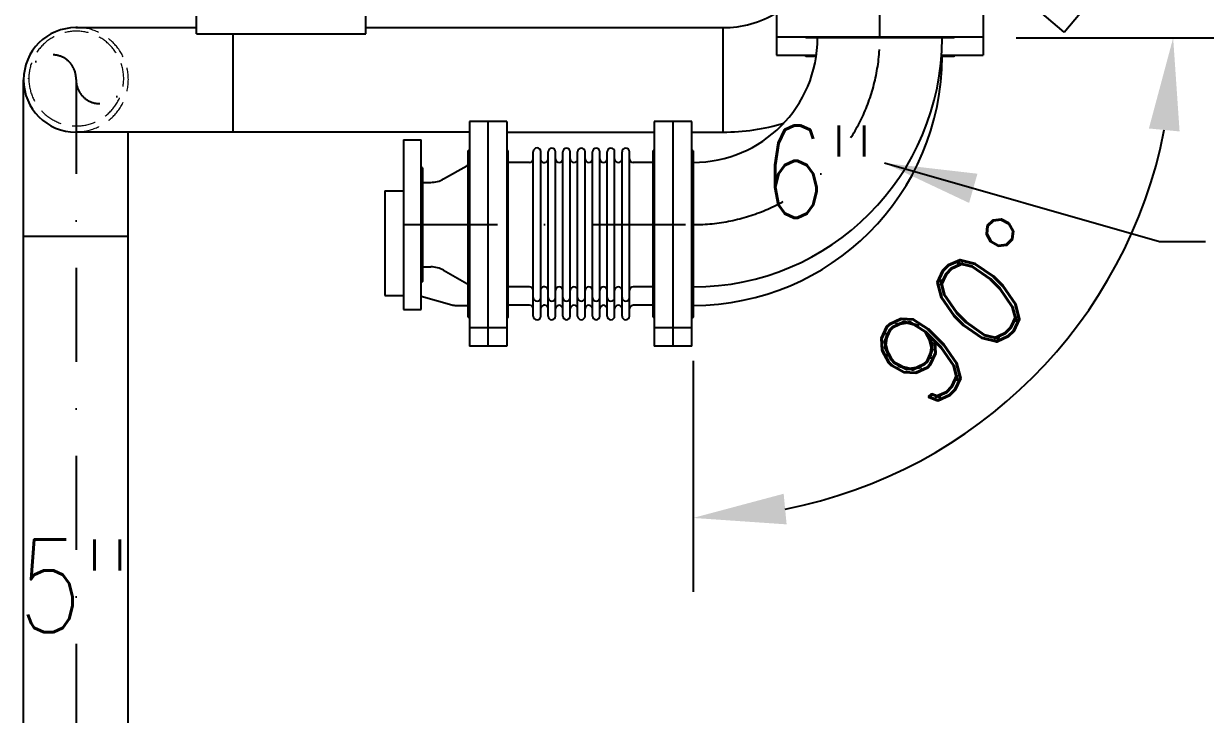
# Model space of a CAD drawing. Header units: millimetres. Extents: x -312439 to 477422, y -331570 to 212570.
# Drawn here: x 362998 to 364595, y 163316 to 164250 of the extents above; entities that cross this region are included whole.
import ezdxf

# ---------------------------------------------------------------- set-up
doc = ezdxf.new("R2010")
doc.units = ezdxf.units.MM
doc.linetypes.add('DASHDOT', pattern=[25.4, 12.7, -6.35, 0, -6.35])
doc.linetypes.add('HIDDEN', pattern=[9.525, 6.35, -3.175])
doc.layers.add('ARCONDTEXTO', color=4, linetype='Continuous')
doc.layers.add('TEXTO FORMATO', color=4, linetype='Continuous')
doc.styles.add('ROMAND', font='ROMAND.SHX')
doc.styles.add('ROMANS', font='romans.shx', dxfattribs={"height": 187.5})
doc.dimstyles.new('1-50 (MILIMETRO)', dxfattribs={"dimscale": 0, "dimtxt": 125, "dimasz": 125, "dimexe": 100, "dimexo": 100, "dimgap": 50, "dimtad": 0, "dimdec": 0, "dimzin": 0, "dimdsep": 46, "dimtxsty": 'ROMAND', "dimcen": -390, "dimclrd": 1, "dimclre": 1, "dimclrt": 3, "dimadec": 0, "dimazin": 0, "dimtfac": 1, "dimtdec": 0, "dimtix": 1, "dimtmove": 2, "dimatfit": 2, "dimfxl": 1, "dimtvp": 1, "dimtolj": 1, "dimtzin": 0, "dimarcsym": 0})

# ---------------------------------------------------------------- blocks, each defined once
blk = doc.blocks.new('*D140')
at = {"color": 1, "lineweight": -2, "transparency": 16777216}
for p, q in [((364339.6, 164230.8), (364651.9, 164230.8)), ((363903, 163794.2), (363903, 163481.9))]:
    blk.add_line(p, q, dxfattribs=at)
blk.add_arc((363903, 164230.8), 649, 281.053, 348.947, dxfattribs=at)
at = {"color": 1, "transparency": 16777216}
for points in [[(364519.1, 164108.4), (364560.6, 164104.4), (364551.9, 164230.8)], [(364029.4, 163573.2), (364025.4, 163614.6), (363903, 163581.9)]]:
    blk.add_solid(points, dxfattribs=at)
at = {"layer": 'Defpoints', "color": 0, "transparency": 16777216}
for p in [(363903, 164230.8, 0), (364239.6, 164230.8, 0), (363903, 163894.2, 0), (364227.4, 163668.8)]:
    blk.add_point(p, dxfattribs=at)
at = {"color": 3, "transparency": 16777216, "insert": (364273.5, 163860.3), "char_height": 125, "attachment_point": 5, "rotation": 45, "style": 'ROMAND'}
blk.add_mtext('\\A1;90°', dxfattribs=at)

msp = doc.modelspace()

# ---------------------------------------------------------------- linework, layer by layer
at = {"color": 6, "linetype": 'DASHDOT', "ltscale": 10}
for p, q in [((364155.401, 164230.844, 0), (364155.453, 165916.079, 0)), ((363068.917, 164174.069, 0), (363068.917, 162366.609, 0)), ((363511.651, 163978.394, 0), (363902.951, 163978.394, 0))]:
    msp.add_line(p, q, dxfattribs=at)
at = {"color": 5, "linetype": 'Continuous', "extrusion": (0, 1, 0)}
for p, q in [((364404.673, 164238.771, 0), (364584.011, 164452.497, 0)), ((364015.901, 164283.244, 0), (364015.901, 164207.444, 0)), ((364294.901, 164283.244, 0), (364294.901, 164207.444, 0)), ((364404.673, 164238.771, 0), (364365.758, 164271.424, 0)), ((363231.751, 164236.394, 0), (363231.751, 164260.194, 0)), ((363460.751, 164236.394, 0), (363460.751, 164260.194, 0)), ((363068.68, 164244.748, 0), (363231.751, 164244.748, 0)), ((363231.751, 164236.394, 0), (363460.751, 164236.394, 0)), ((363280.63, 164236.394, 0), (363280.63, 164103.448, 0)), ((363460.751, 164244.748, 0), (363943.451, 164244.748, 0)), ((363943.451, 164103.448, 0), (363943.451, 164244.748, 0)), ((364015.901, 164232.444, 0), (364294.901, 164232.444, 0)), ((364055.501, 164230.844, 0), (364053.901, 164232.444, 0)), ((364255.301, 164230.844, 0), (364055.501, 164230.844, 0)), ((364255.301, 164230.844, 0), (364256.901, 164232.444, 0)), ((364015.901, 164207.444, 0), (364069.616, 164207.444, 0)), ((364055.501, 164205.844, 0), (364053.901, 164207.444, 0)), ((364069.383, 164205.844, 0), (364055.501, 164205.844, 0)), ((364255.301, 164205.844, 0), (364238.621, 164205.844, 0)), ((364238.736, 164207.444, 0), (364294.901, 164207.444, 0)), ((364255.301, 164205.844, 0), (364256.901, 164207.444, 0)), ((362998.03, 162337.26, 0), (362998.03, 164174.098, 0)), ((363600.551, 164117.894, 0), (363600.551, 163813.894, 0)), ((363651.351, 164117.894, 0), (363600.551, 164117.894, 0)), ((363625.951, 163813.894, 0), (363625.951, 164117.894, 0)), ((363651.351, 164117.894, 0), (363651.351, 163813.894, 0)), ((363850.551, 164117.894, 0), (363850.551, 163813.894, 0)), ((363901.351, 164117.894, 0), (363850.551, 164117.894, 0)), ((363875.951, 163813.894, 0), (363875.951, 164117.894, 0)), ((363901.351, 163813.894, 0), (363901.351, 164117.894, 0)), ((363600.551, 164103.448, 0), (363068.68, 164103.448, 0)), ((363139.33, 162253.675, 0), (363139.33, 164103.448, 0)), ((363651.351, 164103.448, 0), (363850.551, 164103.448, 0)), ((363901.351, 164103.448, 0), (363943.451, 164103.448, 0)), ((363511.651, 164092.894, 0), (363511.651, 163863.894, 0)), ((363511.651, 164092.894, 0), (363535.451, 164092.894, 0)), ((363535.451, 163863.894, 0), (363535.451, 164092.894, 0)), ((363598.951, 164078.294, 0), (363600.551, 164079.894, 0)), ((363598.951, 163853.494, 0), (363598.951, 164078.294, 0)), ((363652.951, 164078.294, 0), (363651.351, 164079.894, 0)), ((363652.951, 163853.494, 0), (363652.951, 164078.294, 0)), ((363686.928, 163854.887, 0), (363686.928, 164076.901, 0)), ((363697.166, 163854.887, 0), (363697.166, 164076.901, 0)), ((363706.928, 163854.887, 0), (363706.928, 164076.901, 0)), ((363716.928, 163854.887, 0), (363716.928, 164076.901, 0)), ((363726.928, 163854.887, 0), (363726.928, 164076.901, 0)), ((363736.928, 163854.887, 0), (363736.928, 164076.901, 0)), ((363746.928, 163854.887, 0), (363746.928, 164076.901, 0)), ((363756.928, 163854.887, 0), (363756.928, 164076.901, 0)), ((363766.928, 163854.887, 0), (363766.928, 164076.901, 0)), ((363776.928, 163854.887, 0), (363776.928, 164076.901, 0)), ((363786.928, 163854.887, 0), (363786.928, 164076.901, 0)), ((363796.928, 163854.887, 0), (363796.928, 164076.901, 0)), ((363806.928, 163854.887, 0), (363806.928, 164076.901, 0)), ((363816.928, 163854.887, 0), (363816.928, 164076.901, 0)), ((363848.951, 164078.294, 0), (363850.551, 164079.894, 0)), ((363848.951, 163853.494, 0), (363848.951, 164078.294, 0)), ((363902.951, 164078.294, 0), (363901.351, 164079.894, 0)), ((363902.951, 164078.294, 0), (363902.951, 163853.494, 0)), ((363537.051, 164055.294, 0), (363535.451, 164056.894, 0)), ((363537.051, 164055.294, 0), (363537.051, 163901.494, 0)), ((363565.719, 164040.111, 0), (363597.282, 164057.977, 0)), ((363681.928, 164062.394, 0), (363652.951, 164062.394, 0)), ((363848.951, 164062.394, 0), (363821.928, 164062.394, 0)), ((363486.251, 164024.044, 0), (363486.251, 163882.744, 0)), ((363486.251, 164024.044, 0), (363511.651, 164024.044, 0)), ((363537.051, 164035.544, 0), (363548.379, 164035.544, 0)), ((363139.33, 163962.148, 0), (362998.03, 163962.148, 0)), ((363537.051, 163921.244, 0), (363548.379, 163921.244, 0)), ((363565.719, 163916.677, 0), (363597.282, 163898.811, 0)), ((363537.051, 163901.494, 0), (363535.451, 163899.894, 0)), ((363681.928, 163894.394, 0), (363652.951, 163894.394, 0)), ((363848.951, 163894.394, 0), (363821.928, 163894.394, 0)), ((363486.251, 163882.744, 0), (363511.651, 163882.744, 0)), ((363535.451, 163881.838, 0), (363576.879, 163870.113, 0)), ((363598.951, 163878.494, 0), (363600.551, 163876.894, 0)), ((363652.951, 163878.494, 0), (363651.351, 163876.894, 0)), ((363848.951, 163878.494, 0), (363850.551, 163876.894, 0)), ((363902.951, 163878.494, 0), (363901.351, 163876.894, 0)), ((363511.651, 163863.894, 0), (363535.451, 163863.894, 0)), ((363583.143, 163869.244, 0), (363598.951, 163869.244, 0)), ((363681.928, 163869.394, 0), (363652.951, 163869.394, 0)), ((363848.951, 163869.394, 0), (363821.928, 163869.394, 0)), ((363598.951, 163853.494, 0), (363600.551, 163851.894, 0)), ((363652.951, 163853.494, 0), (363651.351, 163851.894, 0)), ((363848.951, 163853.494, 0), (363850.551, 163851.894, 0)), ((363902.951, 163853.494, 0), (363901.351, 163851.894, 0)), ((363651.351, 163838.894, 0), (363600.551, 163838.894, 0)), ((363901.351, 163838.894, 0), (363850.551, 163838.894, 0)), ((363651.351, 163813.894, 0), (363600.551, 163813.894, 0)), ((363901.351, 163813.894, 0), (363850.551, 163813.894, 0))]:
    msp.add_line(p, q, dxfattribs=at)
at = {"color": 5, "linetype": 'Continuous'}
for centre, radius, start, end in [((363943.451, 164386.048, 0), 141.3, 270, 300.846436), ((363068.68, 164174.098, 0), 70.65, 90, 270), ((363902.951, 164230.844, 0), 168.3, 270, 0), ((363902.951, 164230.844, 0), 336.6, 270, 0), ((363902.951, 164205.844, 0), 336.6, 270, 0), ((363943.451, 164386.048, 0), 282.6, 270, 286.914637), ((363692.047, 164076.901, 0), 5.119, 0, 180), ((363711.928, 164076.901, 0), 5, 0, 180), ((363731.928, 164076.901, 0), 5, 0, 180), ((363751.928, 164076.901, 0), 5, 0, 180), ((363771.928, 164076.901, 0), 5, 0, 180), ((363791.928, 164076.901, 0), 5, 0, 180), ((363811.928, 164076.901, 0), 5, 0, 180), ((363614.622, 164027.344, 0), 35.2, 116.436313, 119.511499), ((363681.928, 164067.394, 0), 5, 270, 0), ((363701.928, 164067.268, 0), 5.002, 197.829397, 358.562061), ((363721.928, 164067.394, 0), 5, 180, 0), ((363741.928, 164067.394, 0), 5, 180, 0), ((363761.928, 164067.394, 0), 5, 180, 0), ((363781.928, 164067.394, 0), 5, 180, 0), ((363801.928, 164067.394, 0), 5, 180, 0), ((363821.928, 164067.394, 0), 5, 180, 270), ((363548.379, 164070.744, 0), 35.2, 270, 299.511499), ((363548.379, 163886.044, 0), 35.2, 60.488501, 90), ((363614.622, 163929.444, 0), 35.2, 240.488501, 243.563687), ((363681.928, 163889.394, 0), 5, 0, 90), ((363701.928, 163889.519, 0), 5.002, 1.437939, 162.170603), ((363721.928, 163889.394, 0), 5, 0, 180), ((363741.928, 163889.394, 0), 5, 0, 180), ((363761.928, 163889.394, 0), 5, 0, 180), ((363781.928, 163889.394, 0), 5, 0, 180), ((363801.928, 163889.394, 0), 5, 0, 180), ((363821.928, 163889.394, 0), 5, 90, 180), ((363692.047, 163879.887, 0), 5.119, 180, 0), ((363711.928, 163879.887, 0), 5, 180, 0), ((363731.928, 163879.887, 0), 5, 180, 0), ((363751.928, 163879.887, 0), 5, 180, 0), ((363771.928, 163879.887, 0), 5, 180, 0), ((363791.928, 163879.887, 0), 5, 180, 0), ((363811.928, 163879.887, 0), 5, 180, 0), ((363583.143, 163892.244, 0), 23, 254.197486, 270), ((363681.928, 163864.394, 0), 5, 0, 90), ((363701.928, 163864.519, 0), 5.002, 1.437939, 162.170603), ((363721.928, 163864.394, 0), 5, 0, 180), ((363741.928, 163864.394, 0), 5, 0, 180), ((363761.928, 163864.394, 0), 5, 0, 180), ((363781.928, 163864.394, 0), 5, 0, 180), ((363801.928, 163864.394, 0), 5, 0, 180), ((363821.928, 163864.394, 0), 5, 90, 180), ((363692.047, 163854.887, 0), 5.119, 180, 0), ((363711.928, 163854.887, 0), 5, 180, 0), ((363731.928, 163854.887, 0), 5, 180, 0), ((363751.928, 163854.887, 0), 5, 180, 0), ((363771.928, 163854.887, 0), 5, 180, 0), ((363791.928, 163854.887, 0), 5, 180, 0), ((363811.928, 163854.887, 0), 5, 180, 0)]:
    msp.add_arc(centre, radius, start, end, dxfattribs=at)
at = {"color": 1, "linetype": 'HIDDEN', "lineweight": 0, "ltscale": 5}
msp.add_arc((363068.921, 164174.526, 0), 70.65, 270, 90, dxfattribs=at)
at = {"color": 6, "linetype": 'DASHDOT', "ltscale": 10}
msp.add_arc((363902.951, 164230.844, 0), 252.45, 270, 0, dxfattribs=at)
at = {"color": 6, "linetype": 'DASHDOT', "ltscale": 4}
for centre, radius, start, end in [((363036.884, 164175.879, 0), 32.065, 357.582, 180.424256), ((363100.969, 164174.069, 0), 32.052, 179.182184, 1.152936)]:
    msp.add_arc(centre, radius, start, end, dxfattribs=at)
at = {"color": 1, "linetype": 'HIDDEN', "lineweight": 0, "ltscale": 5, "extrusion": (-9.86076e-32, -6.77288e-64, -1)}
msp.add_ellipse((363069.187, 164175.851, 0), major_axis=(0, 64.1), ratio=1, start_param=-1.57079633, end_param=4.71238898, dxfattribs=at)

# ---------------------------------------------------------------- texts
at = {"layer": 'ARCONDTEXTO', "linetype": 'Continuous', "lineweight": -3, "style": 'ROMANS', "width": 0.8}
for s, p in [('6"', (363996.926, 163987.384, 0)), ('5"', (362991.056, 163427.565, 0))]:
    msp.add_text(s, height=125, dxfattribs=at).set_placement(p)

# ---------------------------------------------------------------- dimensions: what is measured, and where the dimension line sits
dim = msp.add_angular_dim_3p(base=(364227.436, 163668.819), center=(363902.951, 164230.844, 0), p1=(363902.951, 163894.244, 0), p2=(364239.551, 164230.844, 0), dimstyle='1-50 (MILIMETRO)', override={"dimscale": 1})
dim.commit()
dim.dimension.update_dxf_attribs({"geometry": '*D140', "text_midpoint": (364273.454, 163860.34)})

# ---------------------------------------------------------------- leaders
at = {"layer": 'TEXTO FORMATO'}
msp.add_leader([(364161.524, 164061.749), (364533.307, 163955.762), (364595.435, 163955.762)], dimstyle='1-50 (MILIMETRO)', override={"dimscale": 1}, dxfattribs=at)

doc.saveas('drawing.dxf')
